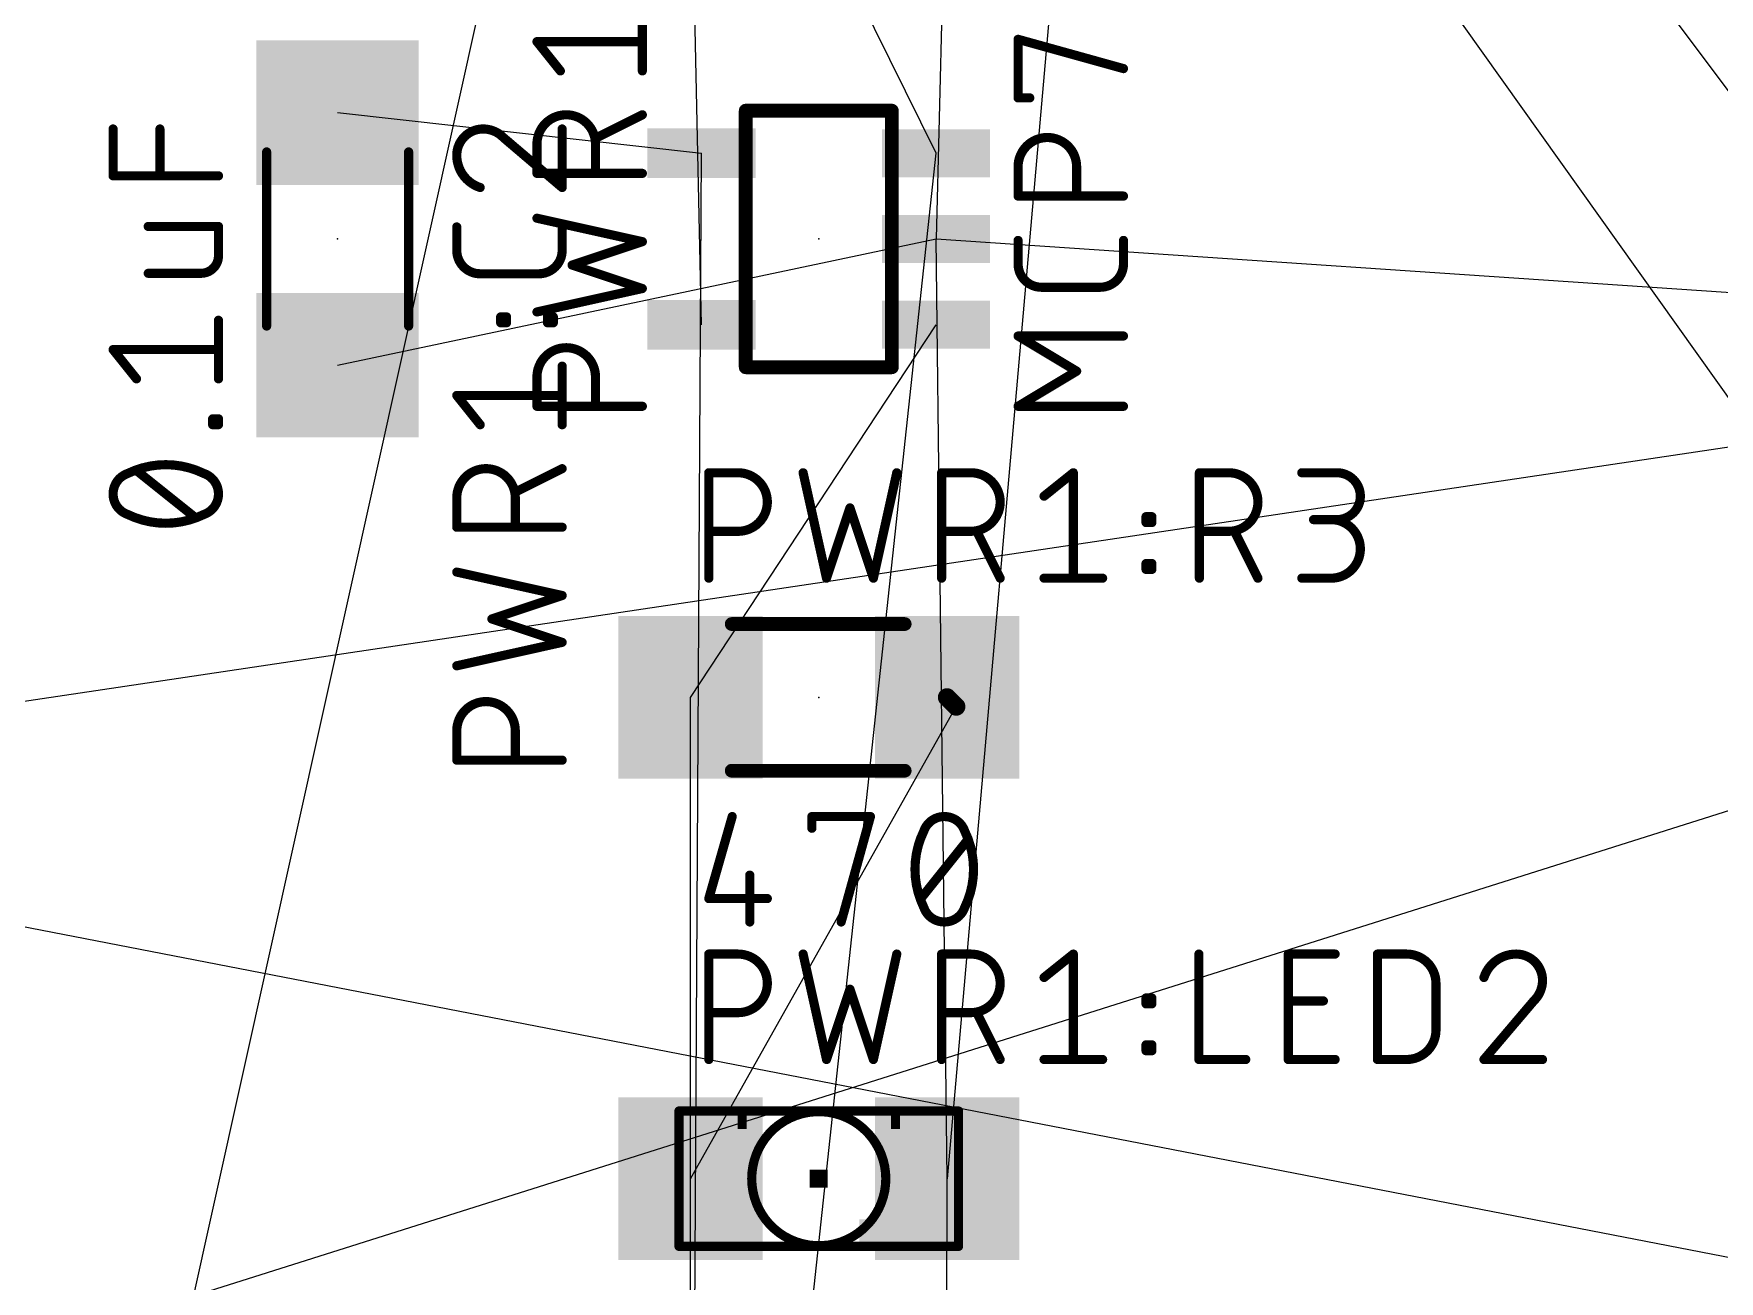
# Model space of a CAD drawing. Extents: x -83 to 167, y -158 to 93.
# Drawn here: x 116.71 to 135.4, y 25.32 to 39.14 of the extents above; entities that cross this region are included whole.
import ezdxf

# ---------------------------------------------------------------- set-up
doc = ezdxf.new("R2010")
doc.units = 0
for name, color, linetype in [('1', 22, 'CONTINUOUS'), ('19', 53, 'CONTINUOUS'), ('21', 253, 'CONTINUOUS'), ('23', 7, 'CONTINUOUS'), ('25', 253, 'CONTINUOUS'), ('27', 253, 'CONTINUOUS'), ('51', 253, 'CONTINUOUS')]:
    doc.layers.add(name, color=color, linetype=linetype)

# ---------------------------------------------------------------- blocks, each defined once
blk = doc.blocks.new('RECT')
blk.add_solid([(-0.5, -0.5), (0.5, -0.5), (-0.5, 0.5), (0.5, 0.5)])

msp = doc.modelspace()

# ---------------------------------------------------------------- linework, layer by layer
at = {"layer": '1', "const_width": 0.2032}
msp.add_lwpolyline([(126.938, 31.686), (126.836, 31.788)], dxfattribs=at)
at = {"layer": '1', "const_width": 0.1016}
for points in [[(126.8719, 31.8239, 1), (126.8001, 31.7521)], [(126.9021, 31.6501, 1), (126.9739, 31.7219)]]:
    msp.add_lwpolyline(points, format="xyb", dxfattribs=at)
at = {"layer": '19'}
for p, q in [((130.507, 68.21), (126.836, 26.454)), ((142.026, 25.946), (117.028, 61.05)), ((110.876, -9.126), (125.652, 57.442)), ((128.0937, 48.425), (144.87, 25.946)), ((126.714, 37.818), (122.7343, 45.885)), ((124.114, 35.918), (123.992, 41.694)), ((126.836, 41.694), (126.714, 36.868)), ((120.08, 38.268), (124.114, 37.818)), ((158.1038, 37.9348), (107.712, 30.414)), ((158.9166, 37.9348), (109.4562, 22.301)), ((123.992, 16.802), (124.114, 37.818)), ((124.014, 12.738), (126.714, 37.818)), ((120.08, 35.468), (126.714, 36.868)), ((126.714, 36.868), (147.512, 35.468)), ((126.836, 26.454), (126.714, 36.868)), ((123.992, 31.788), (126.714, 35.918)), ((123.992, 22.136), (123.992, 31.788)), ((123.992, 26.454), (126.938, 31.686)), ((165.9651, 19.6722), (110.556, 30.414)), ((126.814, 12.738), (126.836, 26.454))]:
    msp.add_line(p, q, dxfattribs=at)
at = {"layer": '21', "const_width": 0.1524}
for points in [[(124.604, 38.29), (126.224, 38.29)], [(124.604, 38.196), (124.604, 38.29)], [(126.224, 38.29), (126.224, 38.196)], [(124.604, 36.346), (124.604, 37.39)], [(126.224, 37.39), (126.224, 37.296)], [(126.224, 36.44), (126.224, 36.346)], [(124.604, 35.446), (124.604, 35.54)], [(126.224, 35.446), (124.604, 35.446)], [(126.224, 35.54), (126.224, 35.446)]]:
    msp.add_lwpolyline(points, dxfattribs=at)
at = {"layer": '21'}
for points, const_width in [([(124.604, 38.3281, 1), (124.604, 38.2519)], 0.0762), ([(124.6421, 38.29, 1), (124.5659, 38.29)], 0.0762), ([(126.2621, 38.29, 1), (126.1859, 38.29)], 0.0762), ([(126.224, 38.2519, 1), (126.224, 38.3281)], 0.0762), ([(124.5659, 38.196, 1), (124.6421, 38.196)], 0.0762), ([(126.1859, 38.196, 1), (126.2621, 38.196)], 0.0762), ([(124.6421, 37.39, 1), (124.5659, 37.39)], 0.0762), ([(126.2621, 37.39, 1), (126.1859, 37.39)], 0.0762), ([(126.1859, 37.296, 1), (126.2621, 37.296)], 0.0762), ([(126.2621, 36.44, 1), (126.1859, 36.44)], 0.0762), ([(124.5659, 36.346, 1), (124.6421, 36.346)], 0.0762), ([(126.1859, 36.346, 1), (126.2621, 36.346)], 0.0762), ([(124.6421, 35.54, 1), (124.5659, 35.54)], 0.0762), ([(124.604, 35.4841, 1), (124.604, 35.4079)], 0.0762), ([(126.2621, 35.54, 1), (126.1859, 35.54)], 0.0762), ([(126.224, 35.4079, 1), (126.224, 35.4841)], 0.0762), ([(124.5659, 35.446, 1), (124.6421, 35.446)], 0.0762), ([(126.1859, 35.446, 1), (126.2621, 35.446)], 0.0762), ([(125.964, 26.954, 0.4424), (124.864, 26.954)], 0.1016), ([(124.8452, 26.9711, 1), (124.8828, 26.9369)], 0.0508), ([(125.9452, 26.9369, 1), (125.9828, 26.9711)], 0.0508), ([(124.864, 25.954, 0.4424), (125.964, 25.954)], 0.1016), ([(124.8828, 25.9711, 1), (124.8452, 25.9369)], 0.0508), ([(125.9828, 25.9369, 1), (125.9452, 25.9711)], 0.0508)]:
    msp.add_lwpolyline(points, format="xyb", dxfattribs=dict(at, const_width=const_width))
at = {"layer": '23'}
for p in [(120.08, 36.868), (125.414, 36.868), (125.414, 31.788), (125.414, 26.454)]:
    msp.add_point(p, dxfattribs=at)
at = {"layer": '25', "const_width": 0.1016}
for points in [[(123.4582, 38.7307), (123.4582, 39.3798)], [(122.5494, 38.7307), (122.2898, 39.0552)], [(122.2898, 39.0552), (123.4582, 39.0552)], [(122.5692, 37.4381), (122.5692, 38.0872)], [(123.4582, 38.2441), (122.9389, 37.9845)], [(121.9201, 37.9898), (122.5692, 37.4381)], [(122.2898, 37.595), (122.2898, 37.9196)], [(122.9389, 37.9196), (122.9389, 37.595)], [(123.4582, 37.595), (122.2898, 37.595)], [(121.4008, 36.7419), (121.4008, 37.0016)], [(123.4582, 36.8384), (122.2898, 37.098)], [(122.5692, 37.0016), (122.5692, 36.7419)], [(122.6793, 36.5787), (123.4582, 36.8384)], [(123.4582, 36.3191), (122.6793, 36.5787)], [(122.3096, 36.4823), (121.6604, 36.4823)], [(122.2898, 36.0594), (123.4582, 36.3191)], [(121.8876, 35.9395), (121.8876, 36.0044)], [(121.8876, 36.0044), (121.9525, 36.0044)], [(121.9525, 35.9395), (121.8876, 35.9395)], [(121.9525, 36.0044), (121.9525, 35.9395)], [(122.4069, 35.9395), (122.4069, 36.0044)], [(122.4069, 36.0044), (122.4718, 36.0044)], [(122.4718, 35.9395), (122.4069, 35.9395)], [(122.4718, 36.0044), (122.4718, 35.9395)], [(122.5692, 34.8092), (122.5692, 35.4583)], [(122.2898, 35.0138), (122.2898, 35.3384)], [(122.9389, 35.3384), (122.9389, 35.0138)], [(121.6604, 34.8092), (121.4008, 35.1337)], [(121.4008, 35.1337), (122.5692, 35.1337)], [(123.4582, 35.0138), (122.2898, 35.0138)], [(122.5692, 34.3227), (122.0499, 34.063)], [(124.1948, 33.1088), (124.1948, 34.2772)], [(124.1948, 34.2772), (124.5194, 34.2772)], [(125.2404, 34.2772), (125.5001, 33.1088)], [(126.0194, 33.1088), (126.279, 34.2772)], [(126.776, 33.1088), (126.776, 34.2772)], [(126.776, 34.2772), (127.1006, 34.2772)], [(127.9117, 34.0176), (128.2362, 34.2772)], [(128.2362, 34.2772), (128.2362, 33.1088)], [(129.6335, 33.1088), (129.6335, 34.2772)], [(129.6335, 34.2772), (129.9581, 34.2772)], [(130.7691, 34.2772), (131.1586, 34.2772)], [(121.4008, 33.6736), (121.4008, 33.9981)], [(122.0499, 33.9981), (122.0499, 33.6736)], [(125.5001, 33.1088), (125.7597, 33.8877)], [(125.7597, 33.8877), (126.0194, 33.1088)], [(129.042, 33.7255), (129.042, 33.7904)], [(129.042, 33.7904), (129.1069, 33.7904)], [(129.1069, 33.7904), (129.1069, 33.7255)], [(122.5692, 33.6736), (121.4008, 33.6736)], [(124.5194, 33.6281), (124.1948, 33.6281)], [(127.1006, 33.6281), (126.776, 33.6281)], [(127.4251, 33.1088), (127.1655, 33.6281)], [(129.1069, 33.7255), (129.042, 33.7255)], [(129.9581, 33.6281), (129.6335, 33.6281)], [(130.2826, 33.1088), (130.023, 33.6281)], [(131.1586, 33.7579), (130.899, 33.7579)], [(129.042, 33.2062), (129.042, 33.2711)], [(129.042, 33.2711), (129.1069, 33.2711)], [(129.1069, 33.2711), (129.1069, 33.2062)], [(122.5692, 32.9169), (121.4008, 33.1765)], [(127.9117, 33.1088), (128.5608, 33.1088)], [(129.1069, 33.2062), (129.042, 33.2062)], [(130.7691, 33.1088), (131.0937, 33.1088)], [(121.7903, 32.6573), (122.5692, 32.9169)], [(122.5692, 32.3976), (121.7903, 32.6573)], [(121.4008, 32.138), (122.5692, 32.3976)], [(121.4008, 31.0923), (121.4008, 31.4169)], [(122.0499, 31.4169), (122.0499, 31.0923)], [(122.5692, 31.0923), (121.4008, 31.0923)], [(124.1948, 27.7748), (124.1948, 28.9432)], [(124.1948, 28.9432), (124.5194, 28.9432)], [(125.2404, 28.9432), (125.5001, 27.7748)], [(126.0194, 27.7748), (126.279, 28.9432)], [(126.776, 27.7748), (126.776, 28.9432)], [(126.776, 28.9432), (127.1006, 28.9432)], [(127.9117, 28.6836), (128.2362, 28.9432)], [(128.2362, 28.9432), (128.2362, 27.7748)], [(129.6284, 28.9432), (129.6284, 27.7748)], [(130.619, 27.7748), (130.619, 28.9432)], [(130.619, 28.9432), (131.1383, 28.9432)], [(131.6074, 27.7748), (131.6074, 28.9432)], [(131.6074, 28.9432), (131.9319, 28.9432)], [(125.5001, 27.7748), (125.7597, 28.5537)], [(125.7597, 28.5537), (126.0194, 27.7748)], [(132.2565, 28.6186), (132.2565, 28.0994)], [(129.042, 28.3915), (129.042, 28.4564)], [(129.042, 28.4564), (129.1069, 28.4564)], [(129.1069, 28.3915), (129.042, 28.3915)], [(129.1069, 28.4564), (129.1069, 28.3915)], [(130.619, 28.4239), (131.0085, 28.4239)], [(133.3402, 28.4239), (132.7885, 27.7748)], [(124.5194, 28.2941), (124.1948, 28.2941)], [(127.1006, 28.2941), (126.776, 28.2941)], [(127.4251, 27.7748), (127.1655, 28.2941)], [(129.042, 27.8722), (129.042, 27.9371)], [(129.042, 27.9371), (129.1069, 27.9371)], [(129.1069, 27.8722), (129.042, 27.8722)], [(129.1069, 27.9371), (129.1069, 27.8722)], [(127.9117, 27.7748), (128.5608, 27.7748)], [(129.6284, 27.7748), (130.1477, 27.7748)], [(131.1383, 27.7748), (130.619, 27.7748)], [(131.9319, 27.7748), (131.6074, 27.7748)], [(132.7885, 27.7748), (133.4376, 27.7748)]]:
    msp.add_lwpolyline(points, dxfattribs=at)
at = {"layer": '25'}
for points, const_width in [([(122.3096, 39.0711, 1), (122.27, 39.0393)], 0.0508), ([(122.2898, 39.0806, 1), (122.2898, 39.0298)], 0.0508), ([(123.4582, 39.0298, 1), (123.4582, 39.0806)], 0.0508), ([(122.5296, 38.7148, 1), (122.5693, 38.7465)], 0.0508), ([(123.4328, 38.7307, 1), (123.4836, 38.7307)], 0.0508), ([(121.6929, 38.0872, 0.4142), (121.4008, 37.7951)], 0.1016), ([(121.9201, 37.9898, 0.2053), (121.6929, 38.0872)], 0.1016), ([(121.6929, 38.1126, 1), (121.6929, 38.0618)], 0.0508), ([(121.6929, 38.0618, 1), (121.6929, 38.1126)], 0.0508), ([(122.9389, 37.9196, 1), (122.2898, 37.9196)], 0.1016), ([(122.5946, 38.0872, 1), (122.5438, 38.0872)], 0.0508), ([(123.4696, 38.2214, 1), (123.4468, 38.2669)], 0.0508), ([(121.9365, 38.0092, 1), (121.9036, 37.9705)], 0.0508), ([(121.9017, 37.9723, 1), (121.9385, 38.0074)], 0.0508), ([(122.3152, 37.9196, 1), (122.2644, 37.9196)], 0.0508), ([(122.2644, 37.9196, 1), (122.3152, 37.9196)], 0.0508), ([(122.9643, 37.9196, 1), (122.9135, 37.9196)], 0.0508), ([(122.9135, 37.9196, 1), (122.9643, 37.9196)], 0.0508), ([(122.9276, 38.0072, 1), (122.9503, 37.9618)], 0.0508), ([(121.4008, 37.7951, 0.3252), (121.6604, 37.4381)], 0.1016), ([(121.4262, 37.7951, 1), (121.3754, 37.7951)], 0.0508), ([(121.3754, 37.7951, 1), (121.4262, 37.7951)], 0.0508), ([(122.2898, 37.6204, 1), (122.2898, 37.5696)], 0.0508), ([(122.2644, 37.595, 1), (122.3152, 37.595)], 0.0508), ([(122.9135, 37.595, 1), (122.9643, 37.595)], 0.0508), ([(123.4582, 37.5696, 1), (123.4582, 37.6204)], 0.0508), ([(121.6526, 37.4139, 1), (121.6683, 37.4623)], 0.0508), ([(122.5438, 37.4381, 1), (122.5946, 37.4381)], 0.0508), ([(122.5527, 37.4187, 1), (122.5857, 37.4574)], 0.0508), ([(121.4262, 37.0016, 1), (121.3754, 37.0016)], 0.0508), ([(122.2953, 37.1228, 1), (122.2843, 37.0732)], 0.0508), ([(122.5946, 37.0016, 1), (122.5438, 37.0016)], 0.0508), ([(123.4662, 36.8143, 1), (123.4502, 36.8625)], 0.0508), ([(123.4527, 36.8136, 1), (123.4637, 36.8632)], 0.0508), ([(121.4008, 36.7419, 0.4142), (121.6604, 36.4823)], 0.1016), ([(121.4262, 36.7419, 1), (121.3754, 36.7419)], 0.0508), ([(121.3754, 36.7419, 1), (121.4262, 36.7419)], 0.0508), ([(122.3096, 36.4823, 0.4142), (122.5692, 36.7419)], 0.1016), ([(122.5946, 36.7419, 1), (122.5438, 36.7419)], 0.0508), ([(122.5438, 36.7419, 1), (122.5946, 36.7419)], 0.0508), ([(122.6873, 36.6028, 1), (122.6712, 36.5546)], 0.0508), ([(122.6712, 36.6028, 1), (122.6873, 36.5546)], 0.0508), ([(121.6604, 36.5077, 1), (121.6604, 36.4569)], 0.0508), ([(121.6604, 36.4569, 1), (121.6604, 36.5077)], 0.0508), ([(122.3096, 36.5077, 1), (122.3096, 36.4569)], 0.0508), ([(122.3096, 36.4569, 1), (122.3096, 36.5077)], 0.0508), ([(123.4502, 36.295, 1), (123.4662, 36.3432)], 0.0508), ([(123.4637, 36.2943, 1), (123.4527, 36.3439)], 0.0508), ([(122.2843, 36.0842, 1), (122.2953, 36.0346)], 0.0508), ([(121.913, 36.0044, 1), (121.8622, 36.0044)], 0.0508), ([(121.8876, 36.0298, 1), (121.8876, 35.979)], 0.0508), ([(121.8876, 35.9649, 1), (121.8876, 35.9141)], 0.0508), ([(121.8622, 35.9395, 1), (121.913, 35.9395)], 0.0508), ([(121.9779, 36.0044, 1), (121.9271, 36.0044)], 0.0508), ([(121.9271, 35.9395, 1), (121.9779, 35.9395)], 0.0508), ([(121.9525, 35.979, 1), (121.9525, 36.0298)], 0.0508), ([(121.9525, 35.9141, 1), (121.9525, 35.9649)], 0.0508), ([(122.4323, 36.0044, 1), (122.3815, 36.0044)], 0.0508), ([(122.4069, 36.0298, 1), (122.4069, 35.979)], 0.0508), ([(122.4069, 35.9649, 1), (122.4069, 35.9141)], 0.0508), ([(122.3815, 35.9395, 1), (122.4323, 35.9395)], 0.0508), ([(122.4972, 36.0044, 1), (122.4464, 36.0044)], 0.0508), ([(122.4464, 35.9395, 1), (122.4972, 35.9395)], 0.0508), ([(122.4718, 35.979, 1), (122.4718, 36.0298)], 0.0508), ([(122.4718, 35.9141, 1), (122.4718, 35.9649)], 0.0508), ([(122.9389, 35.3384, 1), (122.2898, 35.3384)], 0.1016), ([(122.5946, 35.4583, 1), (122.5438, 35.4583)], 0.0508), ([(122.3152, 35.3384, 1), (122.2644, 35.3384)], 0.0508), ([(122.2644, 35.3384, 1), (122.3152, 35.3384)], 0.0508), ([(122.9643, 35.3384, 1), (122.9135, 35.3384)], 0.0508), ([(122.9135, 35.3384, 1), (122.9643, 35.3384)], 0.0508), ([(121.4206, 35.1496, 1), (121.381, 35.1179)], 0.0508), ([(121.4008, 35.1591, 1), (121.4008, 35.1084)], 0.0508), ([(122.5692, 35.1084, 1), (122.5692, 35.1591)], 0.0508), ([(122.2898, 35.0392, 1), (122.2898, 34.9884)], 0.0508), ([(122.2644, 35.0138, 1), (122.3152, 35.0138)], 0.0508), ([(122.9135, 35.0138, 1), (122.9643, 35.0138)], 0.0508), ([(123.4582, 34.9884, 1), (123.4582, 35.0392)], 0.0508), ([(121.6406, 34.7933, 1), (121.6803, 34.8251)], 0.0508), ([(122.5438, 34.8092, 1), (122.5946, 34.8092)], 0.0508), ([(122.0499, 33.9981, 1), (121.4008, 33.9981)], 0.1016), ([(122.5806, 34.3, 1), (122.5578, 34.3454)], 0.0508), ([(124.2202, 34.2772, 1), (124.1694, 34.2772)], 0.0508), ([(124.1948, 34.3026, 1), (124.1948, 34.2518)], 0.0508), ([(124.5194, 33.6281, 1), (124.5194, 34.2772)], 0.1016), ([(124.5194, 34.3026, 1), (124.5194, 34.2518)], 0.0508), ([(124.5194, 34.2518, 1), (124.5194, 34.3026)], 0.0508), ([(125.2652, 34.2827, 1), (125.2156, 34.2717)], 0.0508), ([(126.3038, 34.2717, 1), (126.2542, 34.2827)], 0.0508), ([(126.8014, 34.2772, 1), (126.7506, 34.2772)], 0.0508), ([(126.776, 34.3026, 1), (126.776, 34.2518)], 0.0508), ([(127.1006, 33.6281, 1), (127.1006, 34.2772)], 0.1016), ([(127.1006, 34.3026, 1), (127.1006, 34.2518)], 0.0508), ([(127.1006, 34.2518, 1), (127.1006, 34.3026)], 0.0508), ([(128.2616, 34.2772, 1), (128.2108, 34.2772)], 0.0508), ([(128.2521, 34.2574, 1), (128.2203, 34.297)], 0.0508), ([(129.6589, 34.2772, 1), (129.6081, 34.2772)], 0.0508), ([(129.6335, 34.3026, 1), (129.6335, 34.2518)], 0.0508), ([(129.9581, 33.6281, 1), (129.9581, 34.2772)], 0.1016), ([(129.9581, 34.3026, 1), (129.9581, 34.2518)], 0.0508), ([(129.9581, 34.2518, 1), (129.9581, 34.3026)], 0.0508), ([(130.7691, 34.3026, 1), (130.7691, 34.2518)], 0.0508), ([(131.1586, 33.7579, 1), (131.1586, 34.2772)], 0.1016), ([(131.1586, 34.3026, 1), (131.1586, 34.2518)], 0.0508), ([(131.1586, 34.2518, 1), (131.1586, 34.3026)], 0.0508), ([(121.4262, 33.9981, 1), (121.3754, 33.9981)], 0.0508), ([(121.3754, 33.9981, 1), (121.4262, 33.9981)], 0.0508), ([(122.0753, 33.9981, 1), (122.0245, 33.9981)], 0.0508), ([(122.0245, 33.9981, 1), (122.0753, 33.9981)], 0.0508), ([(122.0386, 34.0857, 1), (122.0613, 34.0403)], 0.0508), ([(127.8958, 34.0374, 1), (127.9275, 33.9977)], 0.0508), ([(125.7838, 33.8958, 1), (125.7356, 33.8797)], 0.0508), ([(125.7838, 33.8797, 1), (125.7356, 33.8958)], 0.0508), ([(129.0674, 33.7904, 1), (129.0166, 33.7904)], 0.0508), ([(129.042, 33.8158, 1), (129.042, 33.765)], 0.0508), ([(129.1323, 33.7904, 1), (129.0815, 33.7904)], 0.0508), ([(129.1069, 33.765, 1), (129.1069, 33.8158)], 0.0508), ([(121.4008, 33.699, 1), (121.4008, 33.6482)], 0.0508), ([(121.3754, 33.6736, 1), (121.4262, 33.6736)], 0.0508), ([(122.0245, 33.6736, 1), (122.0753, 33.6736)], 0.0508), ([(122.5692, 33.6482, 1), (122.5692, 33.699)], 0.0508), ([(124.1948, 33.6535, 1), (124.1948, 33.6027)], 0.0508), ([(124.5194, 33.6535, 1), (124.5194, 33.6027)], 0.0508), ([(124.5194, 33.6027, 1), (124.5194, 33.6535)], 0.0508), ([(126.776, 33.6535, 1), (126.776, 33.6027)], 0.0508), ([(127.1006, 33.6535, 1), (127.1006, 33.6027)], 0.0508), ([(127.1006, 33.6027, 1), (127.1006, 33.6535)], 0.0508), ([(127.1882, 33.6394, 1), (127.1428, 33.6167)], 0.0508), ([(129.042, 33.7509, 1), (129.042, 33.7001)], 0.0508), ([(129.0166, 33.7255, 1), (129.0674, 33.7255)], 0.0508), ([(129.0815, 33.7255, 1), (129.1323, 33.7255)], 0.0508), ([(129.1069, 33.7001, 1), (129.1069, 33.7509)], 0.0508), ([(129.6335, 33.6535, 1), (129.6335, 33.6027)], 0.0508), ([(129.9581, 33.6535, 1), (129.9581, 33.6027)], 0.0508), ([(129.9581, 33.6027, 1), (129.9581, 33.6535)], 0.0508), ([(130.0457, 33.6394, 1), (130.0003, 33.6167)], 0.0508), ([(130.899, 33.7833, 1), (130.899, 33.7325)], 0.0508), ([(131.0937, 33.1088, 1), (131.0937, 33.7579)], 0.1016), ([(131.0937, 33.7833, 1), (131.0937, 33.7325)], 0.0508), ([(131.1586, 33.7833, 1), (131.1586, 33.7325)], 0.0508), ([(131.1586, 33.7325, 1), (131.1586, 33.7833)], 0.0508), ([(129.0674, 33.2711, 1), (129.0166, 33.2711)], 0.0508), ([(129.042, 33.2965, 1), (129.042, 33.2457)], 0.0508), ([(129.1323, 33.2711, 1), (129.0815, 33.2711)], 0.0508), ([(129.1069, 33.2457, 1), (129.1069, 33.2965)], 0.0508), ([(121.4063, 33.2013, 1), (121.3953, 33.1517)], 0.0508), ([(124.1694, 33.1088, 1), (124.2202, 33.1088)], 0.0508), ([(125.476, 33.1168, 1), (125.5242, 33.1008)], 0.0508), ([(125.4753, 33.1033, 1), (125.5249, 33.1143)], 0.0508), ([(125.9946, 33.1143, 1), (126.0442, 33.1033)], 0.0508), ([(125.9953, 33.1008, 1), (126.0435, 33.1168)], 0.0508), ([(126.7506, 33.1088, 1), (126.8014, 33.1088)], 0.0508), ([(127.4024, 33.0974, 1), (127.4479, 33.1202)], 0.0508), ([(127.9117, 33.1342, 1), (127.9117, 33.0834)], 0.0508), ([(128.2108, 33.1088, 1), (128.2616, 33.1088)], 0.0508), ([(128.5608, 33.0834, 1), (128.5608, 33.1342)], 0.0508), ([(129.042, 33.2316, 1), (129.042, 33.1808)], 0.0508), ([(129.0166, 33.2062, 1), (129.0674, 33.2062)], 0.0508), ([(129.0815, 33.2062, 1), (129.1323, 33.2062)], 0.0508), ([(129.1069, 33.1808, 1), (129.1069, 33.2316)], 0.0508), ([(129.6081, 33.1088, 1), (129.6589, 33.1088)], 0.0508), ([(130.2599, 33.0974, 1), (130.3053, 33.1202)], 0.0508), ([(130.7691, 33.1342, 1), (130.7691, 33.0834)], 0.0508), ([(131.0937, 33.1342, 1), (131.0937, 33.0834)], 0.0508), ([(131.0937, 33.0834, 1), (131.0937, 33.1342)], 0.0508), ([(122.5772, 32.8928, 1), (122.5612, 32.941)], 0.0508), ([(122.5637, 32.8921, 1), (122.5747, 32.9417)], 0.0508), ([(121.7983, 32.6814, 1), (121.7822, 32.6332)], 0.0508), ([(121.7822, 32.6814, 1), (121.7983, 32.6332)], 0.0508), ([(122.5612, 32.3735, 1), (122.5772, 32.4217)], 0.0508), ([(122.5747, 32.3728, 1), (122.5637, 32.4224)], 0.0508), ([(121.3953, 32.1628, 1), (121.4063, 32.1132)], 0.0508), ([(122.0499, 31.4169, 1), (121.4008, 31.4169)], 0.1016), ([(121.4262, 31.4169, 1), (121.3754, 31.4169)], 0.0508), ([(121.3754, 31.4169, 1), (121.4262, 31.4169)], 0.0508), ([(122.0753, 31.4169, 1), (122.0245, 31.4169)], 0.0508), ([(122.0245, 31.4169, 1), (122.0753, 31.4169)], 0.0508), ([(121.4008, 31.1177, 1), (121.4008, 31.0669)], 0.0508), ([(121.3754, 31.0923, 1), (121.4262, 31.0923)], 0.0508), ([(122.0245, 31.0923, 1), (122.0753, 31.0923)], 0.0508), ([(122.5692, 31.0669, 1), (122.5692, 31.1177)], 0.0508), ([(124.2202, 28.9432, 1), (124.1694, 28.9432)], 0.0508), ([(124.1948, 28.9686, 1), (124.1948, 28.9178)], 0.0508), ([(124.5194, 28.2941, 1), (124.5194, 28.9432)], 0.1016), ([(124.5194, 28.9686, 1), (124.5194, 28.9178)], 0.0508), ([(124.5194, 28.9178, 1), (124.5194, 28.9686)], 0.0508), ([(125.2652, 28.9487, 1), (125.2156, 28.9377)], 0.0508), ([(126.3038, 28.9377, 1), (126.2542, 28.9487)], 0.0508), ([(126.8014, 28.9432, 1), (126.7506, 28.9432)], 0.0508), ([(126.776, 28.9686, 1), (126.776, 28.9178)], 0.0508), ([(127.1006, 28.2941, 1), (127.1006, 28.9432)], 0.1016), ([(127.1006, 28.9686, 1), (127.1006, 28.9178)], 0.0508), ([(127.1006, 28.9178, 1), (127.1006, 28.9686)], 0.0508), ([(128.2616, 28.9432, 1), (128.2108, 28.9432)], 0.0508), ([(128.2521, 28.9234, 1), (128.2203, 28.963)], 0.0508), ([(129.6538, 28.9432, 1), (129.603, 28.9432)], 0.0508), ([(130.6444, 28.9432, 1), (130.5936, 28.9432)], 0.0508), ([(130.619, 28.9686, 1), (130.619, 28.9178)], 0.0508), ([(131.1383, 28.9178, 1), (131.1383, 28.9686)], 0.0508), ([(131.6328, 28.9432, 1), (131.582, 28.9432)], 0.0508), ([(131.6074, 28.9686, 1), (131.6074, 28.9178)], 0.0508), ([(132.2565, 28.6186, 0.4142), (131.9319, 28.9432)], 0.1016), ([(131.9319, 28.9686, 1), (131.9319, 28.9178)], 0.0508), ([(131.9319, 28.9178, 1), (131.9319, 28.9686)], 0.0508), ([(133.1455, 28.9432, 0.3252), (132.7884, 28.6836)], 0.1016), ([(133.4376, 28.6511, 0.4142), (133.1455, 28.9432)], 0.1016), ([(133.1455, 28.9686, 1), (133.1455, 28.9178)], 0.0508), ([(133.1455, 28.9178, 1), (133.1455, 28.9686)], 0.0508), ([(125.7838, 28.5618, 1), (125.7356, 28.5457)], 0.0508), ([(125.7838, 28.5457, 1), (125.7356, 28.5618)], 0.0508), ([(127.8958, 28.7034, 1), (127.9275, 28.6637)], 0.0508), ([(132.2819, 28.6186, 1), (132.2311, 28.6186)], 0.0508), ([(132.2311, 28.6186, 1), (132.2819, 28.6186)], 0.0508), ([(132.7643, 28.6914, 1), (132.8126, 28.6757)], 0.0508), ([(133.3402, 28.4239, 0.2053), (133.4376, 28.6511)], 0.1016), ([(133.463, 28.6511, 1), (133.4122, 28.6511)], 0.0508), ([(133.4122, 28.6511, 1), (133.463, 28.6511)], 0.0508), ([(129.0674, 28.4564, 1), (129.0166, 28.4564)], 0.0508), ([(129.042, 28.4818, 1), (129.042, 28.431)], 0.0508), ([(129.042, 28.4169, 1), (129.042, 28.3661)], 0.0508), ([(129.0166, 28.3915, 1), (129.0674, 28.3915)], 0.0508), ([(129.1323, 28.4564, 1), (129.0815, 28.4564)], 0.0508), ([(129.0815, 28.3915, 1), (129.1323, 28.3915)], 0.0508), ([(129.1069, 28.431, 1), (129.1069, 28.4818)], 0.0508), ([(129.1069, 28.3661, 1), (129.1069, 28.4169)], 0.0508), ([(130.619, 28.4493, 1), (130.619, 28.3985)], 0.0508), ([(131.0085, 28.3985, 1), (131.0085, 28.4493)], 0.0508), ([(133.3227, 28.4423, 1), (133.3577, 28.4055)], 0.0508), ([(133.3595, 28.4075, 1), (133.3208, 28.4404)], 0.0508), ([(124.1948, 28.3195, 1), (124.1948, 28.2687)], 0.0508), ([(124.5194, 28.3195, 1), (124.5194, 28.2687)], 0.0508), ([(124.5194, 28.2687, 1), (124.5194, 28.3195)], 0.0508), ([(126.776, 28.3195, 1), (126.776, 28.2687)], 0.0508), ([(127.1006, 28.3195, 1), (127.1006, 28.2687)], 0.0508), ([(127.1006, 28.2687, 1), (127.1006, 28.3195)], 0.0508), ([(127.1882, 28.3054, 1), (127.1428, 28.2827)], 0.0508), ([(131.9319, 27.7748, 0.4142), (132.2565, 28.0994)], 0.1016), ([(132.2819, 28.0994, 1), (132.2311, 28.0994)], 0.0508), ([(132.2311, 28.0994, 1), (132.2819, 28.0994)], 0.0508), ([(129.0674, 27.9371, 1), (129.0166, 27.9371)], 0.0508), ([(129.042, 27.9625, 1), (129.042, 27.9117)], 0.0508), ([(129.042, 27.8976, 1), (129.042, 27.8468)], 0.0508), ([(129.0166, 27.8722, 1), (129.0674, 27.8722)], 0.0508), ([(129.1323, 27.9371, 1), (129.0815, 27.9371)], 0.0508), ([(129.0815, 27.8722, 1), (129.1323, 27.8722)], 0.0508), ([(129.1069, 27.9117, 1), (129.1069, 27.9625)], 0.0508), ([(129.1069, 27.8468, 1), (129.1069, 27.8976)], 0.0508), ([(124.1694, 27.7748, 1), (124.2202, 27.7748)], 0.0508), ([(125.476, 27.7828, 1), (125.5242, 27.7668)], 0.0508), ([(125.4753, 27.7693, 1), (125.5249, 27.7803)], 0.0508), ([(125.9946, 27.7803, 1), (126.0442, 27.7693)], 0.0508), ([(125.9953, 27.7668, 1), (126.0435, 27.7828)], 0.0508), ([(126.7506, 27.7748, 1), (126.8014, 27.7748)], 0.0508), ([(127.4024, 27.7634, 1), (127.4479, 27.7862)], 0.0508), ([(127.9117, 27.8002, 1), (127.9117, 27.7494)], 0.0508), ([(128.2108, 27.7748, 1), (128.2616, 27.7748)], 0.0508), ([(128.5608, 27.7494, 1), (128.5608, 27.8002)], 0.0508), ([(129.6284, 27.8002, 1), (129.6284, 27.7494)], 0.0508), ([(129.603, 27.7748, 1), (129.6538, 27.7748)], 0.0508), ([(130.1477, 27.7494, 1), (130.1477, 27.8002)], 0.0508), ([(130.619, 27.8002, 1), (130.619, 27.7494)], 0.0508), ([(130.5936, 27.7748, 1), (130.6444, 27.7748)], 0.0508), ([(131.1383, 27.7494, 1), (131.1383, 27.8002)], 0.0508), ([(131.6074, 27.8002, 1), (131.6074, 27.7494)], 0.0508), ([(131.582, 27.7748, 1), (131.6328, 27.7748)], 0.0508), ([(131.9319, 27.8002, 1), (131.9319, 27.7494)], 0.0508), ([(131.9319, 27.7494, 1), (131.9319, 27.8002)], 0.0508), ([(132.7691, 27.7913, 1), (132.8078, 27.7583)], 0.0508), ([(132.7885, 27.8002, 1), (132.7885, 27.7494)], 0.0508), ([(133.4376, 27.7494, 1), (133.4376, 27.8002)], 0.0508)]:
    msp.add_lwpolyline(points, format="xyb", dxfattribs=dict(at, const_width=const_width))
at = {"layer": '27', "const_width": 0.1016}
for points in [[(127.6238, 38.4315), (127.6238, 39.0806)], [(127.6238, 39.0806), (128.7922, 38.7561)], [(127.7536, 38.4315), (127.6238, 38.4315)], [(117.5908, 37.5679), (117.5908, 38.0872)], [(118.1101, 37.5679), (118.1101, 38.0872)], [(118.7592, 37.5679), (117.5908, 37.5679)], [(127.6238, 37.3435), (127.6238, 37.6681)], [(128.2729, 37.6681), (128.2729, 37.3435)], [(128.7922, 37.3435), (127.6238, 37.3435)], [(118.7592, 37.0069), (117.9803, 37.0069)], [(118.7592, 36.6823), (118.7592, 37.0069)], [(127.6238, 36.5923), (127.6238, 36.852)], [(128.7922, 36.852), (128.7922, 36.5923)], [(117.9803, 36.4876), (118.5645, 36.4876)], [(128.5326, 36.3327), (127.8834, 36.3327)], [(118.7592, 35.3178), (118.7592, 35.9669)], [(117.8504, 35.3178), (117.5908, 35.6423)], [(117.5908, 35.6423), (118.7592, 35.6423)], [(128.2729, 35.4033), (127.6238, 35.7927)], [(127.6238, 35.7927), (128.7922, 35.7927)], [(127.6238, 35.0138), (128.2729, 35.4033)], [(128.7922, 35.0138), (127.6238, 35.0138)], [(118.6943, 34.8098), (118.6943, 34.8747)], [(118.6943, 34.8747), (118.7592, 34.8747)], [(118.7592, 34.8098), (118.6943, 34.8098)], [(118.7592, 34.8747), (118.7592, 34.8098)], [(118.4996, 33.7825), (117.8504, 34.3018)], [(124.4544, 30.4672), (124.1948, 29.5584)], [(125.3378, 30.3374), (125.3378, 30.4672)], [(125.3378, 30.4672), (125.9869, 30.4672)], [(125.9869, 30.4672), (125.6624, 29.2988)], [(126.5457, 29.5584), (127.065, 30.2076)], [(124.6492, 29.8181), (124.6492, 29.2988)], [(124.1948, 29.5584), (124.8439, 29.5584)]]:
    msp.add_lwpolyline(points, dxfattribs=at)
at = {"layer": '27'}
for points, const_width in [([(127.6492, 39.0806, 1), (127.5984, 39.0806)], 0.0508), ([(127.6306, 39.1051, 1), (127.617, 39.0561)], 0.0508), ([(128.7854, 38.7316, 1), (128.799, 38.7805)], 0.0508), ([(127.6238, 38.4569, 1), (127.6238, 38.4061)], 0.0508), ([(127.5984, 38.4315, 1), (127.6492, 38.4315)], 0.0508), ([(127.7536, 38.4061, 1), (127.7536, 38.4569)], 0.0508), ([(117.6162, 38.0872, 1), (117.5654, 38.0872)], 0.0508), ([(118.1355, 38.0872, 1), (118.0847, 38.0872)], 0.0508), ([(128.2729, 37.6681, 1), (127.6238, 37.6681)], 0.1016), ([(117.5908, 37.5933, 1), (117.5908, 37.5425)], 0.0508), ([(117.5654, 37.5679, 1), (117.6162, 37.5679)], 0.0508), ([(118.0847, 37.5679, 1), (118.1355, 37.5679)], 0.0508), ([(118.7592, 37.5425, 1), (118.7592, 37.5933)], 0.0508), ([(127.6492, 37.6681, 1), (127.5984, 37.6681)], 0.0508), ([(127.5984, 37.6681, 1), (127.6492, 37.6681)], 0.0508), ([(128.2983, 37.6681, 1), (128.2475, 37.6681)], 0.0508), ([(128.2475, 37.6681, 1), (128.2983, 37.6681)], 0.0508), ([(127.6238, 37.3689, 1), (127.6238, 37.3181)], 0.0508), ([(128.7922, 37.3181, 1), (128.7922, 37.3689)], 0.0508), ([(127.5984, 37.3435, 1), (127.6492, 37.3435)], 0.0508), ([(128.2475, 37.3435, 1), (128.2983, 37.3435)], 0.0508), ([(117.9803, 37.0323, 1), (117.9803, 36.9815)], 0.0508), ([(118.7846, 37.0069, 1), (118.7338, 37.0069)], 0.0508), ([(118.7592, 36.9815, 1), (118.7592, 37.0323)], 0.0508), ([(127.6492, 36.852, 1), (127.5984, 36.852)], 0.0508), ([(128.8176, 36.852, 1), (128.7668, 36.852)], 0.0508), ([(118.5645, 36.4876, 0.4142), (118.7592, 36.6823)], 0.1016), ([(118.7846, 36.6823, 1), (118.7338, 36.6823)], 0.0508), ([(118.7338, 36.6823, 1), (118.7846, 36.6823)], 0.0508), ([(127.6238, 36.5923, 0.4142), (127.8834, 36.3327)], 0.1016), ([(127.6492, 36.5923, 1), (127.5984, 36.5923)], 0.0508), ([(128.5326, 36.3327, 0.4142), (128.7922, 36.5923)], 0.1016), ([(128.8176, 36.5923, 1), (128.7668, 36.5923)], 0.0508), ([(117.9803, 36.513, 1), (117.9803, 36.4622)], 0.0508), ([(118.5645, 36.513, 1), (118.5645, 36.4622)], 0.0508), ([(118.5645, 36.4622, 1), (118.5645, 36.513)], 0.0508), ([(127.5984, 36.5923, 1), (127.6492, 36.5923)], 0.0508), ([(128.7668, 36.5923, 1), (128.8176, 36.5923)], 0.0508), ([(127.8834, 36.3581, 1), (127.8834, 36.3073)], 0.0508), ([(127.8834, 36.3073, 1), (127.8834, 36.3581)], 0.0508), ([(128.5326, 36.3581, 1), (128.5326, 36.3073)], 0.0508), ([(128.5326, 36.3073, 1), (128.5326, 36.3581)], 0.0508), ([(118.7846, 35.9669, 1), (118.7338, 35.9669)], 0.0508), ([(117.6106, 35.6582, 1), (117.571, 35.6264)], 0.0508), ([(117.5908, 35.6677, 1), (117.5908, 35.6169)], 0.0508), ([(118.7592, 35.6169, 1), (118.7592, 35.6677)], 0.0508), ([(127.6369, 35.8145, 1), (127.6107, 35.771)], 0.0508), ([(127.6238, 35.8181, 1), (127.6238, 35.7673)], 0.0508), ([(128.7922, 35.7673, 1), (128.7922, 35.8181)], 0.0508), ([(117.8306, 35.3019, 1), (117.8703, 35.3336)], 0.0508), ([(118.7338, 35.3178, 1), (118.7846, 35.3178)], 0.0508), ([(128.286, 35.3815, 1), (128.2598, 35.425)], 0.0508), ([(128.2598, 35.3815, 1), (128.286, 35.425)], 0.0508), ([(127.6238, 35.0392, 1), (127.6238, 34.9884)], 0.0508), ([(127.6107, 35.0356, 1), (127.6369, 34.992)], 0.0508), ([(128.7922, 34.9884, 1), (128.7922, 35.0392)], 0.0508), ([(118.7197, 34.8747, 1), (118.6689, 34.8747)], 0.0508), ([(118.6943, 34.9001, 1), (118.6943, 34.8493)], 0.0508), ([(118.6943, 34.8352, 1), (118.6943, 34.7844)], 0.0508), ([(118.6689, 34.8098, 1), (118.7197, 34.8098)], 0.0508), ([(118.7846, 34.8747, 1), (118.7338, 34.8747)], 0.0508), ([(118.7338, 34.8098, 1), (118.7846, 34.8098)], 0.0508), ([(118.7592, 34.8493, 1), (118.7592, 34.9001)], 0.0508), ([(118.7592, 34.7844, 1), (118.7592, 34.8352)], 0.0508), ([(118.175, 34.3667, 0.1139), (117.7531, 34.2693)], 0.1016), ([(118.5969, 34.2693, 0.1139), (118.175, 34.3667)], 0.1016), ([(118.175, 34.3921, 1), (118.175, 34.3413)], 0.0508), ([(118.175, 34.3413, 1), (118.175, 34.3921)], 0.0508), ([(117.7531, 34.2693, 0.3205), (117.5908, 34.0421)], 0.1016), ([(117.7419, 34.2921, 1), (117.7642, 34.2465)], 0.0508), ([(117.7613, 34.2453, 1), (117.7448, 34.2933)], 0.0508), ([(117.8663, 34.3216, 1), (117.8346, 34.2819)], 0.0508), ([(118.7592, 34.0421, 0.3205), (118.5969, 34.2693)], 0.1016), ([(118.6052, 34.2933, 1), (118.5887, 34.2453)], 0.0508), ([(118.5858, 34.2465, 1), (118.6081, 34.2921)], 0.0508), ([(117.5908, 34.0421, 0.3205), (117.7531, 33.8149)], 0.1016), ([(117.6162, 34.0421, 1), (117.5654, 34.0421)], 0.0508), ([(117.5654, 34.0421, 1), (117.6162, 34.0421)], 0.0508), ([(118.5969, 33.8149, 0.3205), (118.7592, 34.0421)], 0.1016), ([(118.7846, 34.0421, 1), (118.7338, 34.0421)], 0.0508), ([(118.7338, 34.0421, 1), (118.7846, 34.0421)], 0.0508), ([(117.7642, 33.8378, 1), (117.7419, 33.7921)], 0.0508), ([(117.7531, 33.8149, 0.1139), (118.175, 33.7176)], 0.1016), ([(117.7448, 33.7909, 1), (117.7613, 33.839)], 0.0508), ([(118.175, 33.7176, 0.1139), (118.5969, 33.8149)], 0.1016), ([(118.4837, 33.7626, 1), (118.5154, 33.8023)], 0.0508), ([(118.5887, 33.839, 1), (118.6052, 33.7909)], 0.0508), ([(118.6081, 33.7921, 1), (118.5858, 33.8378)], 0.0508), ([(118.175, 33.743, 1), (118.175, 33.6922)], 0.0508), ([(118.175, 33.6922, 1), (118.175, 33.743)], 0.0508), ([(124.4789, 30.4602, 1), (124.43, 30.4742)], 0.0508), ([(125.3632, 30.4672, 1), (125.3124, 30.4672)], 0.0508), ([(125.3378, 30.4926, 1), (125.3378, 30.4418)], 0.0508), ([(126.0114, 30.4604, 1), (125.9624, 30.474)], 0.0508), ([(125.9869, 30.4418, 1), (125.9869, 30.4926)], 0.0508), ([(126.8053, 30.4672, 0.3205), (126.5782, 30.3049)], 0.1016), ([(127.0325, 30.3049, 0.3205), (126.8053, 30.4672)], 0.1016), ([(126.8053, 30.4926, 1), (126.8053, 30.4418)], 0.0508), ([(126.8053, 30.4418, 1), (126.8053, 30.4926)], 0.0508), ([(125.3124, 30.3374, 1), (125.3632, 30.3374)], 0.0508), ([(126.5782, 30.3049, 0.1139), (126.4808, 29.883)], 0.1016), ([(126.5541, 30.3132, 1), (126.6022, 30.2967)], 0.0508), ([(126.601, 30.2938, 1), (126.5553, 30.3161)], 0.0508), ([(127.0554, 30.3161, 1), (127.0097, 30.2938)], 0.0508), ([(127.1299, 29.883, 0.1139), (127.0325, 30.3049)], 0.1016), ([(127.0085, 30.2967, 1), (127.0566, 30.3132)], 0.0508), ([(127.0848, 30.1917, 1), (127.0452, 30.2234)], 0.0508), ([(126.4808, 29.883, 0.1139), (126.5782, 29.4611)], 0.1016), ([(126.5062, 29.883, 1), (126.4554, 29.883)], 0.0508), ([(126.4554, 29.883, 1), (126.5062, 29.883)], 0.0508), ([(127.0325, 29.4611, 0.1139), (127.1299, 29.883)], 0.1016), ([(127.1553, 29.883, 1), (127.1045, 29.883)], 0.0508), ([(127.1045, 29.883, 1), (127.1553, 29.883)], 0.0508), ([(124.6746, 29.8181, 1), (124.6238, 29.8181)], 0.0508), ([(124.1948, 29.5838, 1), (124.1948, 29.533)], 0.0508), ([(124.1704, 29.5654, 1), (124.2192, 29.5515)], 0.0508), ([(124.8439, 29.533, 1), (124.8439, 29.5838)], 0.0508), ([(126.5259, 29.5743, 1), (126.5655, 29.5426)], 0.0508), ([(126.6022, 29.4693, 1), (126.5541, 29.4528)], 0.0508), ([(126.5782, 29.4611, 0.3205), (126.8053, 29.2988)], 0.1016), ([(126.5553, 29.4499, 1), (126.601, 29.4722)], 0.0508), ([(126.8053, 29.2988, 0.3205), (127.0325, 29.4611)], 0.1016), ([(126.8053, 29.3242, 1), (126.8053, 29.2734)], 0.0508), ([(126.8053, 29.2734, 1), (126.8053, 29.3242)], 0.0508), ([(127.0097, 29.4722, 1), (127.0554, 29.4499)], 0.0508), ([(127.0566, 29.4528, 1), (127.0085, 29.4693)], 0.0508), ([(124.6238, 29.2988, 1), (124.6746, 29.2988)], 0.0508), ([(125.6379, 29.3056, 1), (125.6868, 29.292)], 0.0508)]:
    msp.add_lwpolyline(points, format="xyb", dxfattribs=dict(at, const_width=const_width))
at = {"layer": '51'}
for points, const_width in [([(124.604, 35.446), (124.604, 38.29)], 0.1524), ([(126.224, 38.29), (126.224, 35.446)], 0.1524), ([(119.293, 37.833), (119.293, 35.903)], 0.1016), ([(120.867, 37.833), (120.867, 35.903)], 0.1016), ([(126.3665, 32.6008), (124.4488, 32.6008)], 0.1524), ([(126.3665, 30.9752), (124.4488, 30.9752)], 0.1524), ([(123.864, 25.704), (123.864, 27.204)], 0.1016), ([(123.864, 27.204), (126.964, 27.204)], 0.1016), ([(126.964, 27.204), (126.964, 25.704)], 0.1016), ([(126.964, 25.704), (123.864, 25.704)], 0.1016)]:
    msp.add_lwpolyline(points, dxfattribs=dict(at, const_width=const_width))
for points, const_width in [([(124.6421, 38.29, 1), (124.5659, 38.29)], 0.0762), ([(126.2621, 38.29, 1), (126.1859, 38.29)], 0.0762), ([(119.3184, 37.833, 1), (119.2676, 37.833)], 0.0508), ([(120.8924, 37.833, 1), (120.8416, 37.833)], 0.0508), ([(119.2676, 35.903, 1), (119.3184, 35.903)], 0.0508), ([(120.8416, 35.903, 1), (120.8924, 35.903)], 0.0508), ([(124.5659, 35.446, 1), (124.6421, 35.446)], 0.0762), ([(126.1859, 35.446, 1), (126.2621, 35.446)], 0.0762), ([(124.4488, 32.6389, 1), (124.4488, 32.5627)], 0.0762), ([(126.3665, 32.5627, 1), (126.3665, 32.6389)], 0.0762), ([(124.4488, 31.0133, 1), (124.4488, 30.9371)], 0.0762), ([(126.3665, 30.9371, 1), (126.3665, 31.0133)], 0.0762), ([(123.8894, 27.204, 1), (123.8386, 27.204)], 0.0508), ([(123.864, 27.2294, 1), (123.864, 27.1786)], 0.0508), ([(126.9894, 27.204, 1), (126.9386, 27.204)], 0.0508), ([(126.964, 27.1786, 1), (126.964, 27.2294)], 0.0508), ([(124.864, 26.954, 0.3866), (124.864, 25.954)], 0.1016), ([(124.8828, 26.9369, 1), (124.8452, 26.9711)], 0.0508), ([(125.964, 25.954, 0.3866), (125.964, 26.954)], 0.1016), ([(125.9828, 26.9711, 1), (125.9452, 26.9369)], 0.0508), ([(124.8452, 25.9369, 1), (124.8828, 25.9711)], 0.0508), ([(125.9452, 25.9711, 1), (125.9828, 25.9369)], 0.0508), ([(123.864, 25.7294, 1), (123.864, 25.6786)], 0.0508), ([(123.8386, 25.704, 1), (123.8894, 25.704)], 0.0508), ([(126.9386, 25.704, 1), (126.9894, 25.704)], 0.0508), ([(126.964, 25.6786, 1), (126.964, 25.7294)], 0.0508)]:
    msp.add_lwpolyline(points, format="xyb", dxfattribs=dict(at, const_width=const_width))

# ---------------------------------------------------------------- block references
at = {"layer": '1'}
for p, xscale, yscale, rotation in [((120.08, 38.268), 1.6, 1.8, 270), ((124.114, 37.818), 0.55, 1.2, 90), ((126.714, 37.818), 0.5334, 1.2, 90), ((126.714, 36.868), 0.5334, 1.2, 90), ((120.08, 35.468), 1.6, 1.8, 270), ((124.114, 35.918), 0.55, 1.2, 90), ((126.714, 35.918), 0.5334, 1.2, 90)]:
    msp.add_blockref('RECT', p, dxfattribs=dict(at, xscale=xscale, yscale=yscale, rotation=rotation))
at = {"layer": '1', "xscale": 1.6, "yscale": 1.803}
for p in [(123.992, 31.788), (126.836, 31.788), (123.992, 26.454), (126.836, 26.454)]:
    msp.add_blockref('RECT', p, dxfattribs=at)
at = {"layer": '21'}
for p, xscale, yscale in [((125.414, 26.454), 0.2, 0.2), ((125.939, 25.879), 0.15, 0.25)]:
    msp.add_blockref('RECT', p, dxfattribs=dict(at, xscale=xscale, yscale=yscale))
at = {"layer": '51'}
for p, xscale, yscale, rotation in [((120.0791, 38.1947), 0.7501, 1.7, 270), ((124.239, 37.818), 0.5, 0.65, 90), ((126.589, 37.818), 0.5, 0.65, 90), ((126.589, 36.868), 0.5, 0.65, 90), ((124.239, 35.918), 0.5, 0.65, 90), ((126.589, 35.918), 0.5, 0.65, 90), ((120.0809, 35.5413), 0.7501, 1.7, 270)]:
    msp.add_blockref('RECT', p, dxfattribs=dict(at, xscale=xscale, yscale=yscale, rotation=rotation))
for p, xscale, yscale in [((124.0932, 31.788), 0.7366, 1.7526), ((126.7348, 31.788), 0.7366, 1.7526), ((124.564, 27.079), 0.1, 0.15), ((126.264, 27.079), 0.1, 0.15), ((124.564, 26.354), 0.1, 1.2), ((126.264, 26.354), 0.1, 1.2), ((126.039, 25.879), 0.35, 0.25)]:
    msp.add_blockref('RECT', p, dxfattribs=dict(at, xscale=xscale, yscale=yscale))

doc.saveas('drawing.dxf')
